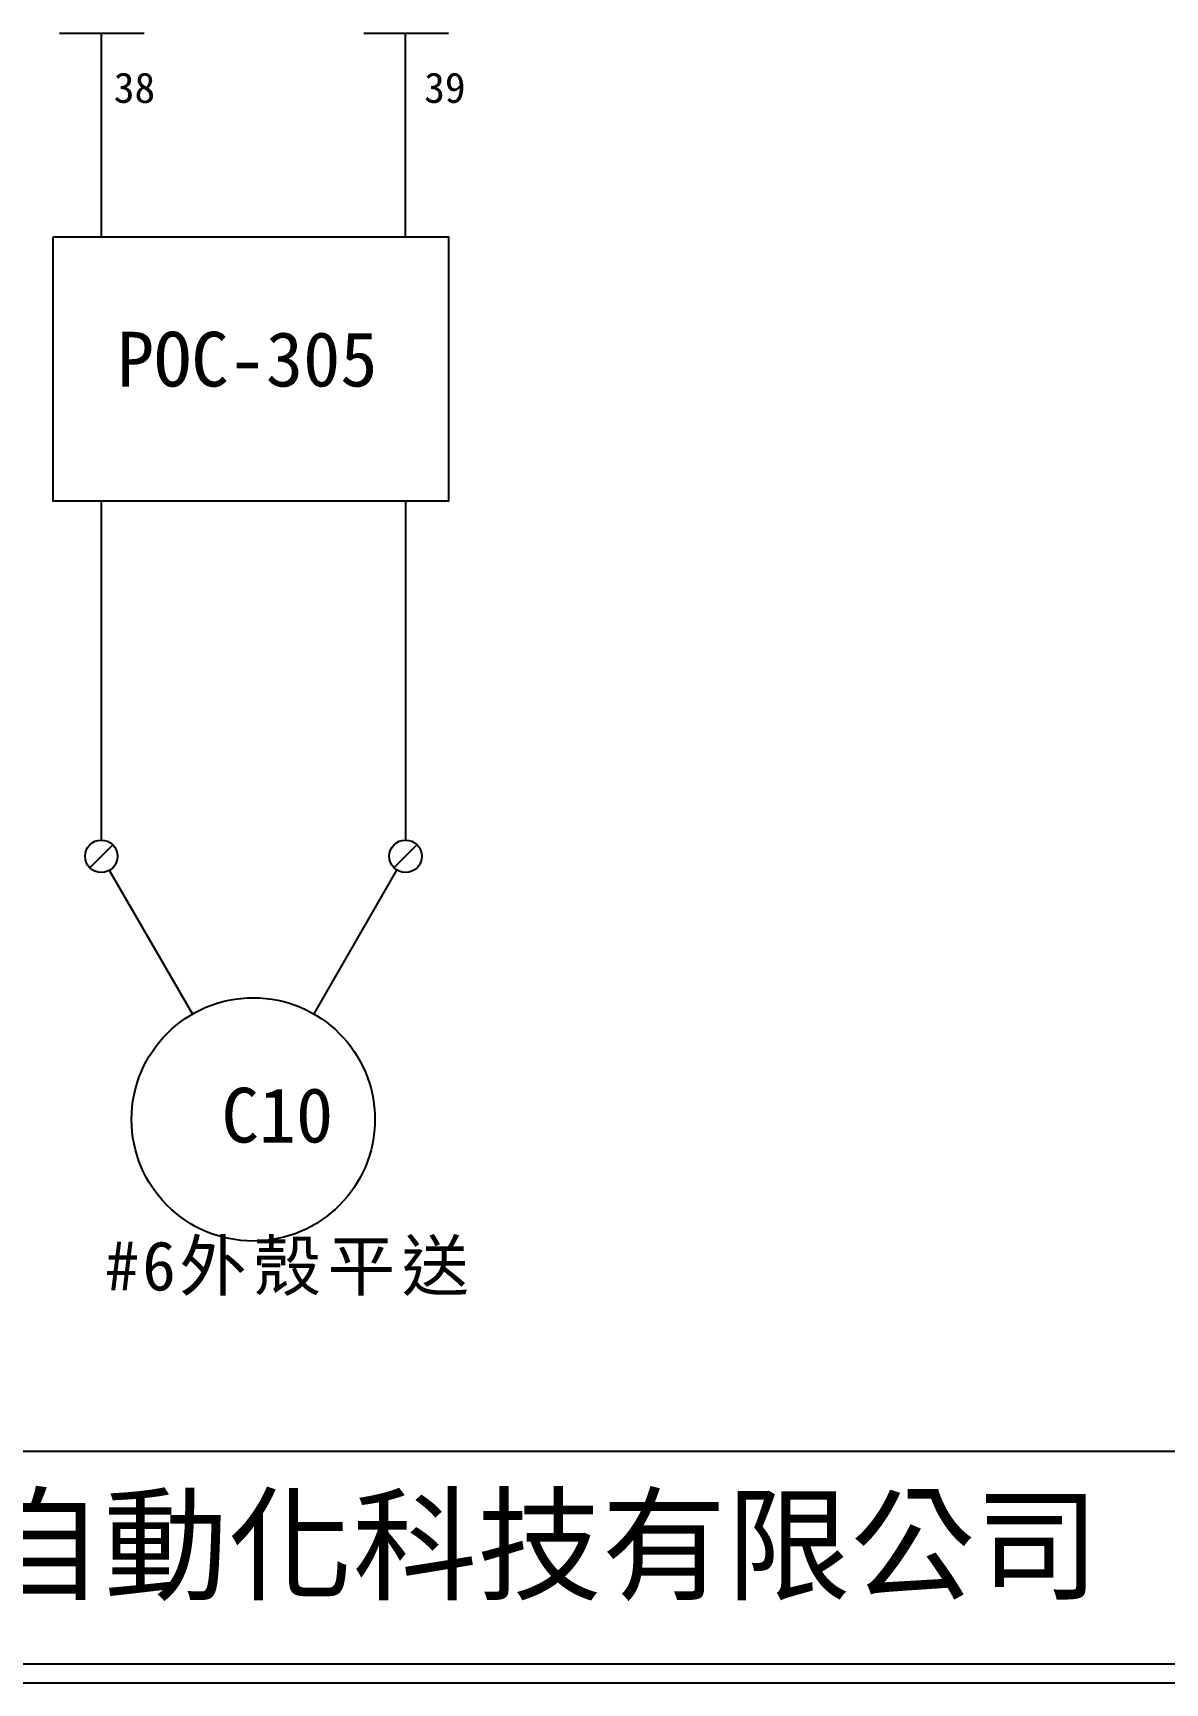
# Model space of a CAD drawing. Extents: x 10 to 297, y 3 to 207.
# Drawn here: x 68.5 to 142.9, y 3 to 111.5 of the extents above; entities that cross this region are included whole.
import ezdxf

# ---------------------------------------------------------------- set-up
doc = ezdxf.new("R2010")
doc.units = 0
doc.layers.get('0').update_dxf_attribs({"linetype": 'CONTINUOUS'})
doc.layers.add('圖框層', color=7, linetype='CONTINUOUS')
doc.layers.add('標尺寸層', color=3, linetype='CONTINUOUS')
doc.styles.add('STSL', font='KAIU.TTF')
doc.styles.add('標楷體', font='KAIU.TTF')

msp = doc.modelspace()

# ---------------------------------------------------------------- linework, layer by layer
for p, q in [((72.97, 111.49), (72.97, 105.63)), ((92.97, 111.49), (92.97, 105.63)), ((72.97, 105.63), (72.97, 98.1)), ((92.97, 105.63), (92.97, 98.1)), ((72.98, 80.72), (72.99, 58.43)), ((92.98, 80.72), (92.99, 58.43)), ((73.74, 58.12), (72.23, 56.6)), ((93.74, 58.12), (92.23, 56.6)), ((78.98, 46.99), (73.52, 56.43)), ((86.98, 46.99), (92.43, 56.44))]:
    msp.add_line(p, q)
for centre, radius in [((72.99, 57.36), 1.07), ((92.99, 57.36), 1.07), ((82.98, 40.06), 8)]:
    msp.add_circle(centre, radius)
at = {"layer": '圖框層', "color": 7}
for p, q in [((11.25, 18.25), (295.75, 18.25)), ((11.25, 4.25), (295.75, 4.25)), ((10, 3), (297, 3))]:
    msp.add_line(p, q, dxfattribs=at)
at = {"layer": '標尺寸層', "color": 7}
for p, q in [((70.24, 111.49), (75.81, 111.49)), ((72.97, 111.49), (72.97, 105.63)), ((90.24, 111.49), (95.81, 111.49))]:
    msp.add_line(p, q, dxfattribs=at)
msp.add_lwpolyline([(69.83, 98.1), (95.82, 98.1), (95.82, 80.72), (69.83, 80.72)], close=True, dxfattribs=at)

# ---------------------------------------------------------------- texts
at = {"color": 0, "insert": (85.43, 32.06), "char_height": 3.25, "width": 24.1454, "attachment_point": 2, "style": '標楷體'}
msp.add_mtext('{\\T1.1;#6外殼平送}', dxfattribs=at)
at = {"layer": '圖框層', "color": 4, "style": 'STSL'}
for s, height, p in [('38', 2, (73.81, 106.9)), ('39', 2, (94.22, 106.9)), ('POC-305', 3.6, (74.01, 88.25)), ('C10', 3.6, (80.89, 38.54)), ('泓陞自動化科技有限公司', 6, (48.6, 9.08))]:
    msp.add_text(s, height=height, dxfattribs=at).set_placement(p)

doc.saveas('drawing.dxf')
